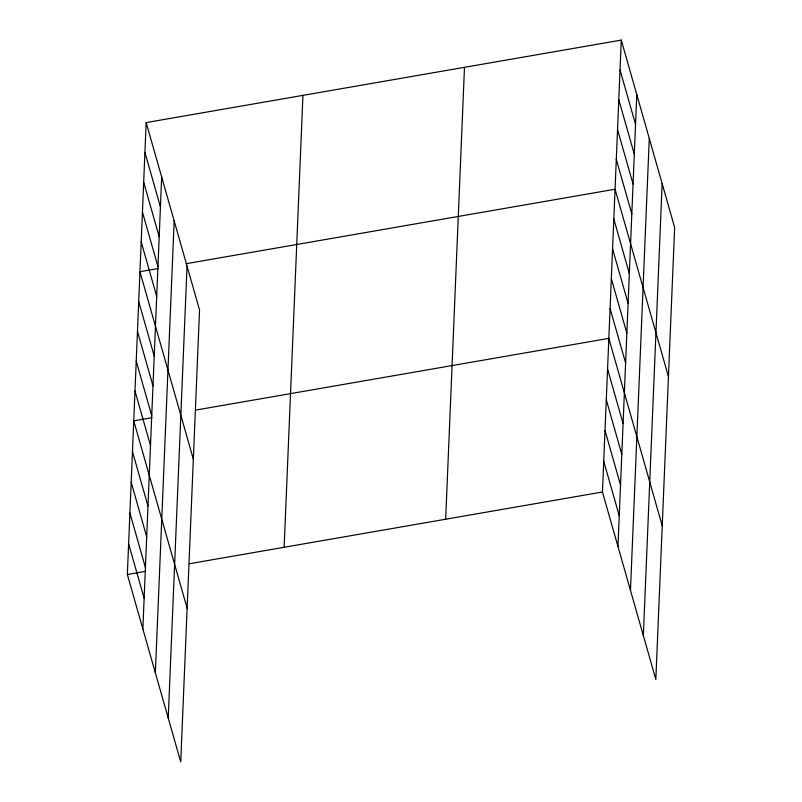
<?xml version="1.0" encoding="UTF-8"?>
<svg xmlns="http://www.w3.org/2000/svg" width="802" height="802" viewBox="0 0 802 802"><rect width="100%" height="100%" fill="white"/><g stroke="black" fill="none" stroke-linecap="round" stroke-linejoin="round"><path stroke-width="1.2" d="M146.165 122.586L199.548 309.993L180.731 761.9L127.348 574.493L146.165 122.586L621.269 40.1L674.652 227.507L655.836 679.414L602.452 492.007L621.269 40.1M142.856 628.948L161.673 177.041M155.357 672.828L174.174 220.921M168.23 718.031L187.046 266.114M284.129 547.275L302.945 95.368M445.671 519.225L464.488 67.318M617.971 546.463L636.778 94.556M630.462 590.342L649.279 138.425M643.344 635.545L662.151 183.628M158.184 268.55L139.949 271.718L193.332 459.125M186.134 263.698L615.064 189.232L668.447 376.639M151.979 417.682L133.744 420.849L187.127 608.247M195.728 410.083L608.848 338.364L662.231 525.761M127.348 574.493L145.573 571.335M189.332 563.736L602.452 492.007M620.026 69.924L635.545 124.38M618.783 99.749L634.302 154.205M617.54 129.573L633.059 184.039M616.307 159.408L631.816 213.863M613.821 219.056L629.329 273.512M612.578 248.881L628.086 303.336M611.335 278.705L626.853 333.161M610.091 308.529L625.61 362.995M607.575 369.09L623.084 423.546M606.292 399.817L621.811 454.273M605.019 430.554L620.527 485.01M603.736 461.28L619.244 515.736M144.921 152.41L160.43 206.866M143.678 182.234L159.187 236.7M142.435 212.069L157.944 266.525M141.192 241.893L156.711 296.349M138.706 301.542L154.225 355.998M137.473 331.366L152.981 385.822M136.23 361.191L151.738 415.647M134.987 391.015L150.495 445.481M132.46 451.576L147.979 506.032M131.187 482.303L146.696 536.759M129.904 513.039L145.423 567.495M128.631 543.766L144.139 598.222"/></g></svg>
